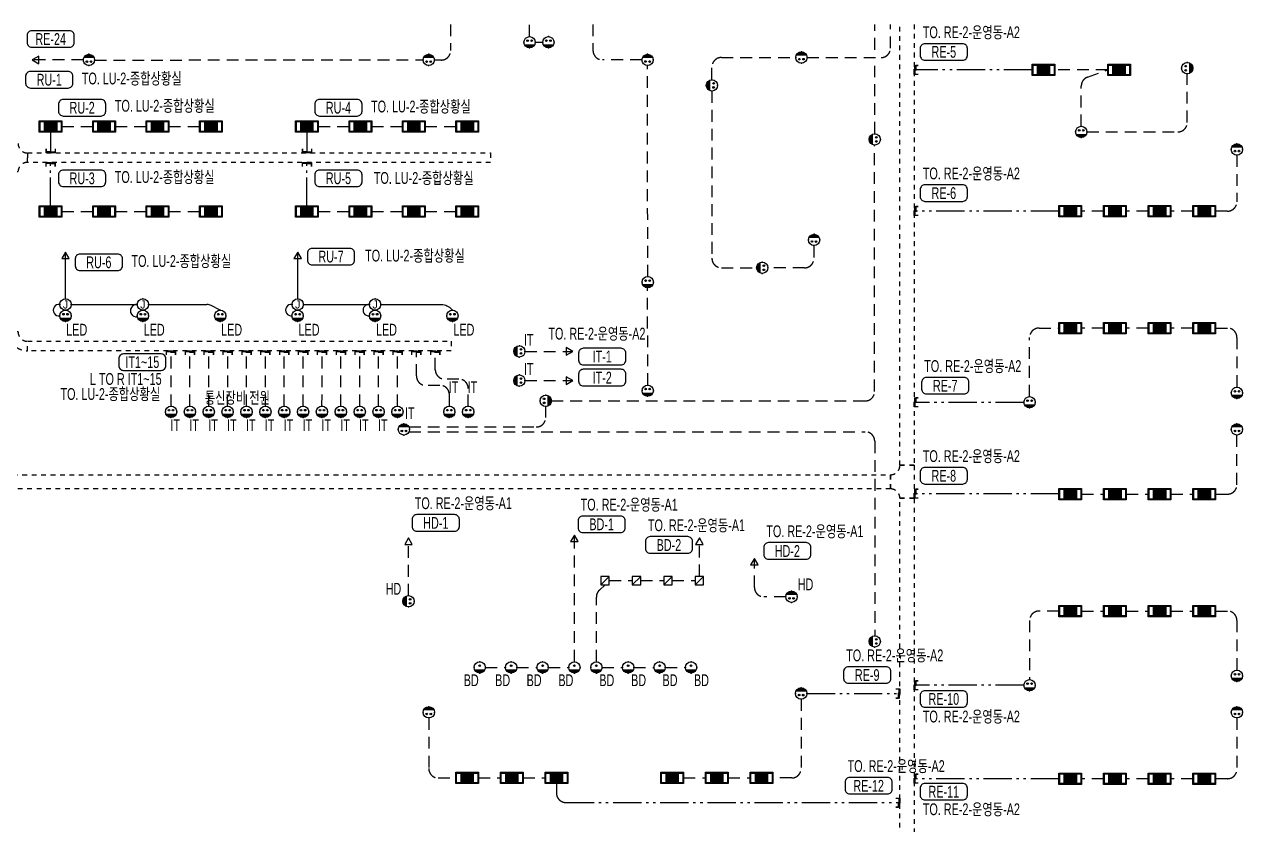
# Model space of a CAD drawing. Header units: millimetres. Extents: x 35956 to 501590, y -530175 to 1059940.
# Drawn here: x 433541 to 472280, y -122102 to -96650 of the extents above; entities that cross this region are included whole.
import ezdxf
from ezdxf.enums import TextEntityAlignment as Align

# ---------------------------------------------------------------- set-up
doc = ezdxf.new("R2010")
doc.units = ezdxf.units.MM
doc.header["$LTSCALE"] = 150
doc.set_wipeout_variables(frame=1)
for name, pattern in [('D1', [3, 1, -1, 1]), ('D2', [6.5, 2.5, -1.5, 2.5]), ('E6', [10, 6, -1, 0.5, -1, 0.5, -1])]:
    doc.linetypes.add(name, pattern=pattern)
doc.layers.get('Defpoints').update_dxf_attribs({"color": 161})
for name, color, linetype in [('------06 Receptacle', 6, 'Continuous'), ('------07 System Box', 6, 'Continuous'), ('-----20 General Symbol', 3, 'Continuous'), ('-----21 Embeded Wire in Ceiling or Wall', 4, 'Continuous'), ('-----22 Concealed Wire in Floor', 4, 'E6'), ('-----22 Embeded in Floor', 4, 'D2'), ('-----23 Concealed or Exposed Wire', 4, 'D1'), ('-----26 Electrical Cable Tray_Access Floor', 1, 'D1')]:
    doc.layers.add(name, color=color, linetype=linetype)
doc.styles.add('ELEC', font='')
doc.styles.get('ELEC').set_extended_font_data('Dotum')

# ---------------------------------------------------------------- blocks, each defined once
blk = doc.blocks.new('B02')
h = blk.add_hatch(color=256)
h.paths.add_polyline_path([(-136, 86, 0.632456), (136, 86)])
h.paths.add_polyline_path([(-75, 193, 1), (-32, 193, 1)])
h.paths.add_polyline_path([(32, 193, 1), (75, 193, 1)])
blk.add_line((-136, 86), (136, 86))
at = {"linetype": 'Continuous'}
blk.add_circle((0, 150), 150, dxfattribs=at)
for centre in [(-54, 193), (54, 193)]:
    blk.add_circle(centre, 21.4)
for p in [(-150, 150), (0, 300), (0, 0), (150, 150)]:
    blk.add_point(p)
blk = doc.blocks.new('B17')
blk.add_line((112.5, 0), (-112.5, -225))
blk.add_lwpolyline([(112.5, 0), (-112.5, 0), (-112.5, -225), (112.5, -225)], close=True)
blk = doc.blocks.new('B01')
h = blk.add_hatch(color=256)
h.paths.add_polyline_path([(21, 193, 1), (-21, 193, 1)])
h.paths.add_polyline_path([(-136, 86, 0.632456), (136, 86)])
blk.add_line((-136, 86), (136, 86))
at = {"linetype": 'Continuous'}
blk.add_circle((0, 150), 150, dxfattribs=at)
blk.add_circle((0, 193), 21.4)
for p in [(-150, 150), (0, 300), (0, 0), (150, 150)]:
    blk.add_point(p)
blk = doc.blocks.new('B11')
h = blk.add_hatch(color=256)
h.dxf.hatch_style = 1
h.paths.add_polyline_path([(150, 150), (-150, 150), (-150, -150), (150, -150)])
at = {"linetype": 'Continuous'}
for points in [[(300, -150), (-300, -150), (-300, 150), (300, 150)], [(-150, 150), (150, 150), (150, -150), (-150, -150)]]:
    blk.add_lwpolyline(points, close=True, dxfattribs=at)
at = {"color": 1, "linetype": 'Continuous'}
for points in [[(-280, 130), (-170, 130), (-170, -130), (-280, -130)], [(170, 130), (280, 130), (280, -130), (170, -130)]]:
    blk.add_lwpolyline(points, close=True, dxfattribs=at)
blk = doc.blocks.new('O07')
blk.add_lwpolyline([(-173, -100), (0, 0), (-173, 100)], close=True)
blk = doc.blocks.new('O04')
blk.add_circle((0, 0), 150)
for p in [(-150, 0), (0, 150), (150, 0), (0, -150)]:
    blk.add_point(p)
at = {"style": 'ELEC'}
blk.add_text('J', height=214, dxfattribs=at).set_placement((0, 0), align=Align.MIDDLE)
blk = doc.blocks.new('O08')
blk.add_hatch(color=256).paths.add_polyline_path([(-120, 51), (-120, 0), (120, 0), (120, 51)])
blk.add_lwpolyline([(120, 127.5), (120, 0), (-120, 0), (-120, 127.5), (-120, 51), (120, 51)])
blk = doc.blocks.new('A$C2ba48c73')
at = {"layer": '-----23 Concealed or Exposed Wire', "rotation": 180}
blk.add_blockref('O08', (0, 0), dxfattribs=at)

msp = doc.modelspace()

# ---------------------------------------------------------------- linework, layer by layer
at = {"layer": '-----21 Embeded Wire in Ceiling or Wall'}
for p, q in [((435030, -105560), (437131, -105560)), ((437491, -105560), (439347, -105560)), ((439772, -105740), (439483, -105593)), ((442413, -105560), (444514, -105560))]:
    msp.add_line(p, q, dxfattribs=at)
at = {"layer": '-----21 Embeded Wire in Ceiling or Wall', "elevation": 0}
for points in [[(434850, -105380), (434850, -103890)], [(442233, -105380), (442233, -103890)]]:
    msp.add_lwpolyline(points, dxfattribs=at)
msp.add_lwpolyline([(444874, -105560), (446852, -105560, -0.172663), (447154, -105740, -0.299992)], format="xyb", dxfattribs=at)
at = {"layer": '-----21 Embeded Wire in Ceiling or Wall'}
for centre, radius, start, end in [((434639, -105739), 182, 80.3196, 279.3267), ((437111, -105757), 198, 84.3003, 276.4402), ((439347, -105860), 300, 62.9869, 90), ((442030, -105739), 181, 82.6733, 276.973), ((444493, -105739), 181, 83.4637, 276.1825)]:
    msp.add_arc(centre, radius, start, end, dxfattribs=at)
at = {"layer": '-----22 Concealed Wire in Floor'}
for p, q in [((466440, -102590), (461833, -102590)), ((465326, -108671), (461878, -108671)), ((458422, -117931), (461332, -117931))]:
    msp.add_line(p, q, dxfattribs=at)
at = {"layer": '-----22 Concealed Wire in Floor', "elevation": 0}
for points in [[(465590, -98100), (461833, -98100)], [(434375, -100080), (434375, -100740)], [(442525, -100080), (442525, -100740)], [(434375, -102420), (434375, -101040)], [(442525, -102420), (442525, -101040)]]:
    msp.add_lwpolyline(points, dxfattribs=at)
at = {"layer": '-----22 Concealed Wire in Floor'}
msp.add_lwpolyline([(466440, -111580), (461833, -111580)], dxfattribs=at)
msp.add_lwpolyline([(450460, -120797), (450460, -121097, 0.414214), (450760, -121397), (461383, -121397)], format="xyb", dxfattribs=at)
at = {"layer": '-----22 Embeded in Floor'}
for p, q in [((449607, -97040), (449607, -96650)), ((451622, -96650), (451622, -97479)), ((453179, -97779), (451922, -97779)), ((438205, -108792), (438207, -107030)), ((438805, -108792), (438807, -107030)), ((439405, -108792), (439407, -107030)), ((440005, -108792), (440007, -107030)), ((440605, -108792), (440607, -107030)), ((441205, -108792), (441207, -107030)), ((441805, -108792), (441807, -107030)), ((442405, -108792), (442407, -107030)), ((443005, -108792), (443007, -107030)), ((443605, -108792), (443607, -107030)), ((444205, -108792), (444207, -107030)), ((444805, -108792), (444807, -107030)), ((445405, -108792), (445407, -107030)), ((446007, -107832), (446007, -107030)), ((446607, -107632), (446607, -107030)), ((447357, -107932), (446907, -107932)), ((446757, -108132), (446307, -108132)), ((447055, -108792), (447057, -108432)), ((447655, -108792), (447657, -108232)), ((452005, -114475), (451825, -114644)), ((451730, -116920), (451730, -114863))]:
    msp.add_line(p, q, dxfattribs=at)
at = {"layer": '-----22 Embeded in Floor', "elevation": 0}
for points in [[(447096, -96650), (447096, -97484, -0.414214), (446796, -97784), (446578, -97784)], [(458431, -97706), (460783, -97706, 0.414214), (461083, -97406), (461083, -96650)], [(455406, -98411), (455406, -98004, -0.414214), (455706, -97704), (458071, -97704)], [(467148, -99890), (467148, -98612, -0.31719), (467347, -98329), (467990, -98100), (466310, -98100)], [(467329, -100069), (470221, -100069, 0.414214), (470521, -99769), (470521, -98224)], [(455404, -98771), (455404, -104090, 0.414214), (455704, -104390), (456825, -104390)], [(450300, -108625), (460279, -108625, 0.414214), (460579, -108325), (460579, -100489)], [(472100, -100810), (472100, -102290, -0.414214), (471800, -102590), (471420, -102590)], [(458650, -103685), (458650, -104092, -0.414214), (458350, -104392), (457185, -104392)], [(465507, -108490), (465505, -106610, -0.414214), (465805, -106310), (466440, -106310)], [(471420, -106310), (471800, -106310, -0.414214), (472100, -106610), (472100, -108190)], [(445771, -109454), (449819, -109454, 0.414214), (450119, -109154), (450119, -108804)], [(445774, -109608), (460281, -109608, -0.414214), (460581, -109908), (460581, -116095)], [(471420, -111590), (471800, -111590, 0.414214), (472100, -111290), (472100, -109710)], [(466440, -115310), (465805, -115310, 0.414139), (465505, -115610), (465505, -115610), (465505, -117490)], [(471420, -115310), (471800, -115310, -0.414214), (472100, -115610), (472100, -117190)], [(458241, -118110), (458241, -120317, -0.414214), (457941, -120617), (457340, -120617)], [(446400, -118710), (446400, -120317, 0.414214), (446700, -120617), (447260, -120617)], [(472100, -118710), (472100, -120340, -0.414214), (471800, -120640), (471420, -120640)]]:
    msp.add_lwpolyline(points, format="xyb", dxfattribs=at)
for points in [[(460581, -97457), (460581, -96650)], [(449786, -97221), (450024, -97219)], [(435414, -97782), (433794, -97782)], [(435774, -97784), (446218, -97782)], [(453362, -104670), (453358, -97960)], [(460581, -100129), (460581, -97968)], [(434735, -99900), (435715, -99900)], [(436435, -99900), (437415, -99900)], [(438135, -99900), (439115, -99900)], [(442885, -99900), (443865, -99900)], [(444585, -99900), (445565, -99900)], [(446285, -99900), (447265, -99900)], [(434735, -102600), (435715, -102600)], [(436435, -102600), (437415, -102600)], [(438135, -102600), (439115, -102600)], [(442885, -102600), (443865, -102600)], [(444585, -102600), (445565, -102600)], [(446285, -102600), (447265, -102600)], [(467860, -102590), (467160, -102590)], [(469280, -102590), (468580, -102590)], [(470700, -102590), (470000, -102590)], [(453362, -108120), (453360, -105030)], [(467860, -106310), (467160, -106310)], [(469280, -106310), (468580, -106310)], [(470700, -106310), (470000, -106310)], [(449460, -107052), (450982, -107052)], [(449460, -107980), (450962, -107980)], [(467160, -111590), (467860, -111590)], [(468580, -111590), (469280, -111590)], [(470000, -111590), (470700, -111590)], [(445755, -114819), (445755, -112983)], [(451030, -116920), (451030, -112893)], [(455005, -114205), (455005, -112983)], [(452140, -114340), (452870, -114340)], [(453140, -114340), (453870, -114340)], [(454140, -114340), (454870, -114340)], [(467160, -115310), (467860, -115310)], [(468580, -115310), (469280, -115310)], [(470000, -115310), (470700, -115310)], [(448200, -117100), (448840, -117100)], [(449200, -117100), (449840, -117100)], [(450200, -117100), (450850, -117100)], [(451910, -117100), (452560, -117100)], [(452920, -117100), (453560, -117100)], [(453920, -117100), (454560, -117100)], [(447980, -120617), (448680, -120617)], [(449400, -120617), (450100, -120617)], [(454500, -120617), (455200, -120617)], [(455920, -120617), (456620, -120617)], [(467860, -120640), (467160, -120640)], [(469280, -120640), (468580, -120640)], [(470700, -120640), (470000, -120640)]]:
    msp.add_lwpolyline(points, dxfattribs=at)
at = {"layer": '-----22 Embeded in Floor'}
for centre, start, end in [((451922, -97479), 180, 270), ((446907, -107632), 180, 270), ((446307, -107832), 180, 270), ((447357, -108232), 0, 90), ((446757, -108432), 0, 90), ((452030, -114863), 133.1723, 180)]:
    msp.add_arc(centre, 300, start, end, dxfattribs=at)
at = {"layer": '-----26 Electrical Cable Tray_Access Floor'}
msp.add_lwpolyline([(461833, -96650), (461833, -110674), (461383, -110674), (461383, -96650)], dxfattribs=at)
for points in [[(433340, -101340), (433040, -101340), (433040, -101340), (433040, -100440), (433340, -100440, 0.414214), (433640, -100740), (433640, -101040), (433640, -101040, 0.414214)], [(433640, -106730), (433640, -106730, -0.414214), (433340, -106430), (433340, -106430), (433040, -106430, 0.414214), (433640, -107030)], [(461383, -110674), (461833, -110674), (461833, -110674), (461833, -111724), (461383, -111724, 0.414214), (461083, -111424), (461083, -110974), (461083, -110974, 0.414214)]]:
    msp.add_lwpolyline(points, format="xyb", close=True, dxfattribs=at)
for points in [[(448368, -100740), (448368, -101040), (433640, -101040), (433640, -100740)], [(433640, -107030), (433640, -106730), (447114, -106730), (447114, -107030)], [(461083, -110974), (461083, -111424), (427776, -111424), (427776, -110974)], [(461833, -136896), (461383, -136896), (461383, -111724), (461833, -111724)]]:
    msp.add_lwpolyline(points, close=True, dxfattribs=at)

# ---------------------------------------------------------------- block references
at = {"layer": '------06 Receptacle', "xscale": 1.2, "yscale": 1.2, "zscale": 1.2}
for p, rotation in [((449605, -97400), 359.6462725861371), ((450203, -97400), 359.6462725861371), ((435595, -97603), 179.646272586137), ((446399, -97603), 179.646272586137), ((453360, -97600), 179.646272586137), ((458252, -97525), 179.646272586137), ((470700, -98043), 90.35372741386286), ((455225, -98590), 269.646272586137), ((467150, -100250), 0.3537274138628781), ((460400, -100308), 269.646272586137), ((472100, -100450), 180), ((458652, -103325), 179.646272586137), ((456825, -104390), 269.646272586137), ((453360, -105030), 359.646272586137), ((434848, -106100), 359.6462725861371), ((437309, -106100), 359.6462725861371), ((439770, -106100), 359.6462725861371), ((442230, -106100), 359.6462725861371), ((444691, -106100), 359.6462725861371), ((447152, -106100), 359.6462725861371), ((449100, -107050), 269.6462725860953), ((449100, -107978), 269.6462725860953), ((450300, -108625), 89.64627258609528), ((453360, -108480), 359.646272586137), ((438203, -109152), 359.6462725861371), ((438803, -109152), 359.6462725861371), ((439403, -109152), 359.6462725861371), ((440003, -109152), 359.6462725861371), ((440603, -109152), 359.6462725861371), ((441203, -109152), 359.6462725861371), ((441803, -109152), 359.6462725861371), ((442403, -109152), 359.6462725861371), ((443003, -109152), 359.6462725861371), ((443603, -109152), 359.6462725861371), ((444203, -109152), 359.6462725861371), ((444803, -109152), 359.6462725861371), ((445403, -109152), 359.6462725861371), ((447053, -109152), 359.6462725861371), ((447653, -109152), 359.6462725861371), ((465507, -108850), 0.3537274138628527), ((445611, -109350), 179.646272586137), ((472100, -109350), 180), ((445575, -114999), 270.0000009445702), ((457935, -114675), 180.0000009445701), ((460400, -116274), 269.646272586137), ((458243, -117750), 179.6462725861371), ((465507, -117850), 0.3537274138628527), ((446402, -118350), 179.6462725861371), ((472100, -118350), 180)]:
    msp.add_blockref('B02', p, dxfattribs=dict(at, rotation=rotation))
for name, p in [('B02', (472100, -108550)), ('B17', (452005, -114205)), ('B17', (453005, -114205)), ('B17', (454005, -114205)), ('B17', (455005, -114205)), ('B01', (448020, -117280)), ('B01', (449020, -117280)), ('B01', (450020, -117280)), ('B01', (451030, -117280)), ('B01', (451730, -117280)), ('B01', (452740, -117280)), ('B01', (453740, -117280)), ('B01', (454740, -117280)), ('B02', (472100, -117550))]:
    msp.add_blockref(name, p, dxfattribs=at)
at = {"layer": '------07 System Box', "xscale": 1.2, "yscale": 1.2, "zscale": 1.2, "rotation": 180}
for p in [(465950, -98100), (468350, -98100), (434375, -99900), (436075, -99900), (437775, -99900), (439475, -99900), (442525, -99900), (444225, -99900), (445925, -99900), (447625, -99900), (434375, -102600), (436075, -102600), (437775, -102600), (439475, -102600), (442525, -102600), (444225, -102600), (445925, -102600), (447625, -102600)]:
    msp.add_blockref('B11', p, dxfattribs=at)
at = {"layer": '------07 System Box', "xscale": 1.2, "yscale": 1.2, "zscale": 1.2}
for p in [(466800, -102590), (468220, -102590), (469640, -102590), (471060, -102590), (466800, -106310), (468220, -106310), (469640, -106310), (471060, -106310), (466800, -111590), (468220, -111590), (469640, -111590), (471060, -111590), (466800, -115310), (468220, -115310), (469640, -115310), (471060, -115310), (447620, -120617), (449040, -120617), (450460, -120617), (454140, -120617), (455560, -120617), (456980, -120617), (466800, -120640), (468220, -120640), (469640, -120640), (471060, -120640)]:
    msp.add_blockref('B11', p, dxfattribs=at)
at = {"layer": '-----20 General Symbol', "xscale": 1.2, "yscale": 1.2, "zscale": 1.2}
for p in [(434850, -105560), (437311, -105560), (442233, -105560), (444694, -105560)]:
    msp.add_blockref('O04', p, dxfattribs=at)
at = {"layer": '-----21 Embeded Wire in Ceiling or Wall', "xscale": 1.2, "yscale": 1.2, "zscale": 1.2}
for p, rotation in [((433794, -97782), 179.9999999999999), ((434850, -103890), 89.99999999999997), ((442233, -103890), 89.99999999999997)]:
    msp.add_blockref('O07', p, dxfattribs=dict(at, rotation=rotation))
for p in [(450982, -107052), (450982, -107980)]:
    msp.add_blockref('O07', p, dxfattribs=at)
at = {"layer": '-----22 Concealed Wire in Floor', "xscale": 1.2}
for p, rotation in [((461833, -98100), 89.99999999999999), ((434375, -100740), 180.0000000095184), ((442525, -100740), 180.0000000095184), ((461833, -102590), 89.99999999999999), ((461833, -108671), 89.99999999999999), ((461833, -111580), 89.99999999999999), ((461833, -117671), 89.99999999999999), ((461383, -117931), 270), ((461833, -120640), 89.99999999999999), ((461383, -121407), 270)]:
    msp.add_blockref('A$C2ba48c73', p, dxfattribs=dict(at, rotation=rotation))
for p in [(434375, -101040), (442525, -101040), (438207, -107030), (438807, -107030), (439407, -107030), (440007, -107030), (440607, -107030), (441207, -107030), (441807, -107030), (442407, -107030), (443007, -107030), (443607, -107030), (444207, -107030), (444807, -107030), (445407, -107030), (446007, -107030), (446607, -107030)]:
    msp.add_blockref('A$C2ba48c73', p, dxfattribs=at)
at = {"layer": '-----22 Embeded in Floor', "xscale": 1.2, "yscale": 1.2, "zscale": 1.2, "rotation": 89.99999999999997}
for p in [(445755, -112983), (451030, -112893)]:
    msp.add_blockref('O07', p, dxfattribs=at)

# ---------------------------------------------------------------- texts
at = {"layer": '------06 Receptacle', "style": 'ELEC', "width": 0.7}
for s, p in [('LED', (435207, -106361)), ('LED', (437669, -106361)), ('LED', (440131, -106361)), ('LED', (442593, -106361)), ('LED', (445055, -106361)), ('LED', (447517, -106361)), ('IT', (449578, -106684, 0)), ('IT', (449577, -107611, 0)), ('IT', (447189, -108187)), ('IT', (447789, -108187)), ('IT', (445795, -109014)), ('IT', (438339, -109397)), ('IT', (438939, -109397)), ('IT', (439539, -109397)), ('IT', (440139, -109397)), ('IT', (440739, -109397)), ('IT', (441339, -109397)), ('IT', (441939, -109397)), ('IT', (442539, -109397)), ('IT', (443139, -109397)), ('IT', (443739, -109397)), ('IT', (444339, -109397)), ('IT', (444939, -109397)), ('HD', (458381, -114460, 0)), ('HD', (445276, -114600, 0)), ('BD', (447750, -117509)), ('BD', (448750, -117509)), ('BD', (449750, -117509)), ('BD', (450760, -117509)), ('BD', (452062, -117509)), ('BD', (453072, -117509)), ('BD', (454072, -117509)), ('BD', (455072, -117509))]:
    msp.add_text(s, height=375, dxfattribs=at).set_placement(p, align=Align.MIDDLE)
at = {"style": 'ELEC', "width": 0.7}
for s, p in [('TO. LU-2-종합상황실', (436955, -98365)), ('TO. LU-2-종합상황실', (438005, -99233, 8)), ('TO. LU-2-종합상황실', (446152, -99256)), ('TO. LU-2-종합상황실', (438002, -101499)), ('TO. LU-2-종합상황실', (446240, -101528)), ('TO. LU-2-종합상황실', (445962, -103998)), ('TO. LU-2-종합상황실', (438533, -104171)), ('TO. RE-2-운영동-A2', (451747, -106482)), ('TO. LU-2-종합상황실', (436276, -108400))]:
    msp.add_text(s, height=375, dxfattribs=at).set_placement(p, align=Align.MIDDLE)
at = {"layer": 'Defpoints', "style": 'ELEC', "width": 0.7}
msp.add_text('통신장비 전원', height=375, dxfattribs=at).set_placement((440314, -108519), align=Align.MIDDLE)

# ---------------------------------------------------------------- wipeouts: each hides what was drawn before it
at = {"color": 1, "linetype": 'Continuous'}
for points in [[(433627, -97226), (433629, -97249), (433634, -97272), (433643, -97294), (433655, -97314), (433671, -97332), (433689, -97347), (433709, -97359), (433730, -97368), (433753, -97374), (433777, -97376), (434977, -97376), (435000, -97374), (435023, -97368), (435045, -97359), (435065, -97347), (435083, -97332), (435098, -97314), (435110, -97294), (435119, -97272), (435125, -97249), (435127, -97226), (435127, -97001), (435125, -96977), (435119, -96954), (435110, -96933), (435098, -96913), (435083, -96895), (435065, -96879), (435045, -96867), (435023, -96858), (435000, -96853), (434977, -96851), (433777, -96851), (433753, -96853), (433730, -96858), (433709, -96867), (433689, -96879), (433671, -96895), (433655, -96913), (433643, -96933), (433634, -96954), (433629, -96977), (433627, -97001)], [(433581, -98524), (433583, -98548), (433589, -98571), (433598, -98592), (433610, -98612), (433625, -98630), (433643, -98646), (433663, -98658), (433685, -98667), (433708, -98672), (433731, -98674), (434931, -98674), (434955, -98672), (434978, -98667), (435000, -98658), (435020, -98646), (435038, -98630), (435053, -98612), (435065, -98592), (435074, -98571), (435080, -98548), (435081, -98524), (435081, -98299), (435080, -98276), (435074, -98253), (435065, -98231), (435053, -98211), (435038, -98193), (435020, -98178), (435000, -98166), (434978, -98157), (434955, -98151), (434931, -98149), (433731, -98149), (433708, -98151), (433685, -98157), (433663, -98166), (433643, -98178), (433625, -98193), (433610, -98211), (433598, -98231), (433589, -98253), (433583, -98276), (433581, -98299)]]:
    msp.add_wipeout(points, dxfattribs=at)

# ---------------------------------------------------------------- next in the draw order: linework, layer by layer
at = {"color": 1, "linetype": 'Continuous', "elevation": 0}
for points in [[(433627, -97226, 0.414214), (433777, -97376), (434977, -97376, 0.414214), (435127, -97226), (435127, -97001, 0.414214), (434977, -96851), (433777, -96851, 0.414214), (433627, -97001)], [(433581, -98524, 0.414214), (433731, -98674), (434931, -98674, 0.414214), (435081, -98524), (435081, -98299, 0.414214), (434931, -98149), (433731, -98149, 0.414214), (433581, -98299)]]:
    msp.add_lwpolyline(points, format="xyb", close=True, dxfattribs=at)

# ---------------------------------------------------------------- next in the draw order: texts
at = {"style": 'ELEC', "width": 0.7}
for s, p in [('RE-24', (434377, -97113)), ('RU-1', (434331, -98412))]:
    msp.add_text(s, height=375, dxfattribs=at).set_placement(p, align=Align.MIDDLE)

# ---------------------------------------------------------------- next in the draw order: wipeouts: each hides what was drawn before it
at = {"color": 1, "linetype": 'Continuous'}
for points in [[(462028, -97639), (462030, -97663), (462035, -97686), (462044, -97708), (462057, -97728), (462072, -97746), (462090, -97761), (462110, -97773), (462132, -97782), (462155, -97788), (462178, -97789), (463378, -97789), (463402, -97788), (463424, -97782), (463446, -97773), (463466, -97761), (463484, -97746), (463499, -97728), (463512, -97708), (463521, -97686), (463526, -97663), (463528, -97639), (463528, -97414), (463526, -97391), (463521, -97368), (463512, -97346), (463499, -97326), (463484, -97308), (463466, -97293), (463446, -97281), (463424, -97272), (463402, -97266), (463378, -97264), (462178, -97264), (462155, -97266), (462132, -97272), (462110, -97281), (462090, -97293), (462072, -97308), (462057, -97326), (462044, -97346), (462035, -97368), (462030, -97391), (462028, -97414)], [(442542, -104149), (442544, -104173), (442549, -104196), (442558, -104218), (442571, -104238), (442586, -104256), (442604, -104271), (442624, -104283), (442646, -104292), (442669, -104298), (442692, -104299), (443892, -104299), (443916, -104298), (443938, -104292), (443960, -104283), (443980, -104271), (443998, -104256), (444013, -104238), (444026, -104218), (444035, -104196), (444040, -104173), (444042, -104149), (444042, -103924), (444040, -103901), (444035, -103878), (444026, -103856), (444013, -103836), (443998, -103818), (443980, -103803), (443960, -103791), (443938, -103782), (443916, -103776), (443892, -103774), (442692, -103774), (442669, -103776), (442646, -103782), (442624, -103791), (442604, -103803), (442586, -103818), (442571, -103836), (442558, -103856), (442549, -103878), (442544, -103901), (442542, -103924)], [(453287, -113318), (453288, -113342), (453294, -113365), (453303, -113386), (453315, -113406), (453331, -113424), (453348, -113440), (453369, -113452), (453390, -113461), (453413, -113466), (453437, -113468), (454637, -113468), (454660, -113466), (454683, -113461), (454705, -113452), (454725, -113440), (454743, -113424), (454758, -113406), (454770, -113386), (454779, -113365), (454785, -113342), (454787, -113318), (454787, -113093), (454785, -113070), (454779, -113047), (454770, -113025), (454758, -113005), (454743, -112987), (454725, -112972), (454705, -112960), (454683, -112951), (454660, -112945), (454637, -112943), (453437, -112943), (453413, -112945), (453390, -112951), (453369, -112960), (453348, -112972), (453331, -112987), (453315, -113005), (453303, -113025), (453294, -113047), (453288, -113070), (453287, -113093)]]:
    msp.add_wipeout(points, dxfattribs=at).translate(0, 0, 0)
for points in [[(434628, -99415), (434629, -99438), (434635, -99461), (434644, -99483), (434656, -99503), (434672, -99521), (434689, -99536), (434710, -99548), (434731, -99557), (434754, -99563), (434778, -99565), (435978, -99565), (436001, -99563), (436024, -99557), (436046, -99548), (436066, -99536), (436084, -99521), (436099, -99503), (436111, -99483), (436120, -99461), (436126, -99438), (436128, -99415), (436128, -99190), (436126, -99166), (436120, -99143), (436111, -99122), (436099, -99101), (436084, -99084), (436066, -99068), (436046, -99056), (436024, -99047), (436001, -99041), (435978, -99040), (434778, -99040), (434754, -99041), (434731, -99047), (434710, -99056), (434689, -99068), (434672, -99084), (434656, -99101), (434644, -99122), (434635, -99143), (434629, -99166), (434628, -99190)], [(442778, -99415), (442779, -99438), (442785, -99461), (442794, -99483), (442806, -99503), (442822, -99521), (442839, -99536), (442860, -99548), (442881, -99557), (442904, -99563), (442928, -99565), (444128, -99565), (444151, -99563), (444174, -99557), (444196, -99548), (444216, -99536), (444234, -99521), (444249, -99503), (444261, -99483), (444270, -99461), (444276, -99438), (444278, -99415), (444278, -99190), (444276, -99166), (444270, -99143), (444261, -99122), (444249, -99101), (444234, -99084), (444216, -99068), (444196, -99056), (444174, -99047), (444151, -99041), (444128, -99040), (442928, -99040), (442904, -99041), (442881, -99047), (442860, -99056), (442839, -99068), (442822, -99084), (442806, -99101), (442794, -99122), (442785, -99143), (442779, -99166), (442778, -99190)], [(434628, -101658), (434629, -101682), (434635, -101705), (434644, -101726), (434656, -101746), (434672, -101764), (434689, -101780), (434710, -101792), (434731, -101801), (434754, -101806), (434778, -101808), (435978, -101808), (436001, -101806), (436024, -101801), (436046, -101792), (436066, -101780), (436084, -101764), (436099, -101746), (436111, -101726), (436120, -101705), (436126, -101682), (436128, -101658), (436128, -101433), (436126, -101410), (436120, -101387), (436111, -101365), (436099, -101345), (436084, -101327), (436066, -101312), (436046, -101300), (436024, -101291), (436001, -101285), (435978, -101283), (434778, -101283), (434754, -101285), (434731, -101291), (434710, -101300), (434689, -101312), (434672, -101327), (434656, -101345), (434644, -101365), (434635, -101387), (434629, -101410), (434628, -101433)], [(442778, -101658), (442779, -101682), (442785, -101705), (442794, -101726), (442806, -101746), (442822, -101764), (442839, -101780), (442860, -101792), (442881, -101801), (442904, -101806), (442928, -101808), (444128, -101808), (444151, -101806), (444174, -101801), (444196, -101792), (444216, -101780), (444234, -101764), (444249, -101746), (444261, -101726), (444270, -101705), (444276, -101682), (444278, -101658), (444278, -101433), (444276, -101410), (444270, -101387), (444261, -101365), (444249, -101345), (444234, -101327), (444216, -101312), (444196, -101300), (444174, -101291), (444151, -101285), (444128, -101283), (442928, -101283), (442904, -101285), (442881, -101291), (442860, -101300), (442839, -101312), (442822, -101327), (442806, -101345), (442794, -101365), (442785, -101387), (442779, -101410), (442778, -101433)], [(462028, -102129), (462030, -102153), (462035, -102176), (462044, -102198), (462057, -102218), (462072, -102236), (462090, -102251), (462110, -102263), (462132, -102272), (462155, -102278), (462178, -102279), (463378, -102279), (463402, -102278), (463424, -102272), (463446, -102263), (463466, -102251), (463484, -102236), (463499, -102218), (463512, -102198), (463521, -102176), (463526, -102153), (463528, -102129), (463528, -101904), (463526, -101881), (463521, -101858), (463512, -101836), (463499, -101816), (463484, -101798), (463466, -101783), (463446, -101771), (463424, -101762), (463402, -101756), (463378, -101754), (462178, -101754), (462155, -101756), (462132, -101762), (462110, -101771), (462090, -101783), (462072, -101798), (462057, -101816), (462044, -101836), (462035, -101858), (462030, -101881), (462028, -101904)], [(435159, -104329), (435161, -104353), (435166, -104376), (435175, -104398), (435188, -104418), (435203, -104436), (435221, -104451), (435241, -104463), (435263, -104472), (435285, -104478), (435309, -104479), (436509, -104479), (436532, -104478), (436555, -104472), (436577, -104463), (436597, -104451), (436615, -104436), (436630, -104418), (436643, -104398), (436652, -104376), (436657, -104353), (436659, -104329), (436659, -104104), (436657, -104081), (436652, -104058), (436643, -104036), (436630, -104016), (436615, -103998), (436597, -103983), (436577, -103971), (436555, -103962), (436532, -103956), (436509, -103954), (435309, -103954), (435285, -103956), (435263, -103962), (435241, -103971), (435221, -103983), (435203, -103998), (435188, -104016), (435175, -104036), (435166, -104058), (435161, -104081), (435159, -104104)], [(436542, -107506), (436544, -107530), (436549, -107553), (436558, -107574), (436571, -107594), (436586, -107612), (436604, -107628), (436624, -107640), (436646, -107649), (436669, -107654), (436692, -107656), (437892, -107656), (437916, -107654), (437938, -107649), (437960, -107640), (437980, -107628), (437998, -107612), (438013, -107594), (438026, -107574), (438035, -107553), (438040, -107530), (438042, -107506), (438042, -107281), (438040, -107258), (438035, -107235), (438026, -107213), (438013, -107193), (437998, -107175), (437980, -107160), (437960, -107148), (437938, -107139), (437916, -107133), (437892, -107131), (436692, -107131), (436669, -107133), (436646, -107139), (436624, -107148), (436604, -107160), (436586, -107175), (436571, -107193), (436558, -107213), (436549, -107235), (436544, -107258), (436542, -107281)], [(451165, -107328), (451166, -107351), (451172, -107374), (451181, -107396), (451193, -107416), (451209, -107434), (451226, -107449), (451247, -107462), (451268, -107471), (451291, -107476), (451315, -107478), (452515, -107478), (452538, -107476), (452561, -107471), (452583, -107462), (452603, -107449), (452621, -107434), (452636, -107416), (452648, -107396), (452657, -107374), (452663, -107351), (452665, -107328), (452665, -107103), (452663, -107079), (452657, -107057), (452648, -107035), (452636, -107015), (452621, -106997), (452603, -106982), (452583, -106969), (452561, -106960), (452538, -106955), (452515, -106953), (451315, -106953), (451291, -106955), (451268, -106960), (451247, -106969), (451226, -106982), (451209, -106997), (451193, -107015), (451181, -107035), (451172, -107057), (451166, -107079), (451165, -107103)], [(462073, -108255), (462075, -108279), (462081, -108302), (462090, -108323), (462102, -108343), (462117, -108361), (462135, -108377), (462155, -108389), (462177, -108398), (462200, -108403), (462223, -108405), (463423, -108405), (463447, -108403), (463470, -108398), (463491, -108389), (463512, -108377), (463529, -108361), (463545, -108343), (463557, -108323), (463566, -108302), (463572, -108279), (463573, -108255), (463573, -108030), (463572, -108007), (463566, -107984), (463557, -107962), (463545, -107942), (463529, -107924), (463512, -107909), (463491, -107897), (463470, -107888), (463447, -107882), (463423, -107880), (462223, -107880), (462200, -107882), (462177, -107888), (462155, -107897), (462135, -107909), (462117, -107924), (462102, -107942), (462090, -107962), (462081, -107984), (462075, -108007), (462073, -108030)], [(462028, -111119), (462030, -111143), (462035, -111166), (462044, -111188), (462057, -111208), (462072, -111226), (462090, -111241), (462110, -111253), (462132, -111262), (462155, -111268), (462178, -111269), (463378, -111269), (463402, -111268), (463424, -111262), (463446, -111253), (463466, -111241), (463484, -111226), (463499, -111208), (463512, -111188), (463521, -111166), (463526, -111143), (463528, -111119), (463528, -110894), (463526, -110871), (463521, -110848), (463512, -110826), (463499, -110806), (463484, -110788), (463466, -110773), (463446, -110761), (463424, -110752), (463402, -110746), (463378, -110744), (462178, -110744), (462155, -110746), (462132, -110752), (462110, -110761), (462090, -110773), (462072, -110788), (462057, -110806), (462044, -110826), (462035, -110848), (462030, -110871), (462028, -110894)], [(445873, -112617), (445875, -112641), (445880, -112664), (445889, -112686), (445902, -112706), (445917, -112724), (445935, -112739), (445955, -112751), (445977, -112760), (446000, -112766), (446023, -112767), (447223, -112767), (447247, -112766), (447269, -112760), (447291, -112751), (447311, -112739), (447329, -112724), (447344, -112706), (447357, -112686), (447366, -112664), (447371, -112641), (447373, -112617), (447373, -112392), (447371, -112369), (447366, -112346), (447357, -112324), (447344, -112304), (447329, -112286), (447311, -112271), (447291, -112259), (447269, -112250), (447247, -112244), (447223, -112242), (446023, -112242), (446000, -112244), (445977, -112250), (445955, -112259), (445935, -112271), (445917, -112286), (445902, -112304), (445889, -112324), (445880, -112346), (445875, -112369), (445873, -112392)], [(451148, -112663), (451150, -112686), (451155, -112709), (451164, -112731), (451177, -112751), (451192, -112769), (451210, -112784), (451230, -112796), (451252, -112805), (451275, -112811), (451298, -112813), (452498, -112813), (452522, -112811), (452544, -112805), (452566, -112796), (452586, -112784), (452604, -112769), (452619, -112751), (452632, -112731), (452641, -112709), (452646, -112686), (452648, -112663), (452648, -112438), (452646, -112414), (452641, -112391), (452632, -112369), (452619, -112349), (452604, -112331), (452586, -112316), (452566, -112304), (452544, -112295), (452522, -112289), (452498, -112288), (451298, -112288), (451275, -112289), (451252, -112295), (451230, -112304), (451210, -112316), (451192, -112331), (451177, -112349), (451164, -112369), (451155, -112391), (451150, -112414), (451148, -112438)], [(457052, -113509), (457054, -113533), (457059, -113556), (457068, -113578), (457080, -113598), (457096, -113616), (457114, -113631), (457134, -113643), (457155, -113652), (457178, -113658), (457202, -113659), (458402, -113659), (458425, -113658), (458448, -113652), (458470, -113643), (458490, -113631), (458508, -113616), (458523, -113598), (458535, -113578), (458544, -113556), (458550, -113533), (458552, -113509), (458552, -113284), (458550, -113261), (458544, -113238), (458535, -113216), (458523, -113196), (458508, -113178), (458490, -113163), (458470, -113151), (458448, -113142), (458425, -113136), (458402, -113134), (457202, -113134), (457178, -113136), (457155, -113142), (457134, -113151), (457114, -113163), (457096, -113178), (457080, -113196), (457068, -113216), (457059, -113238), (457054, -113261), (457052, -113284)], [(459592, -117456), (459594, -117480), (459600, -117503), (459609, -117525), (459621, -117545), (459636, -117562), (459654, -117578), (459674, -117590), (459696, -117599), (459719, -117605), (459742, -117606), (460942, -117606), (460966, -117605), (460989, -117599), (461010, -117590), (461030, -117578), (461048, -117562), (461064, -117545), (461076, -117525), (461085, -117503), (461090, -117480), (461092, -117456), (461092, -117231), (461090, -117208), (461085, -117185), (461076, -117163), (461064, -117143), (461048, -117125), (461030, -117110), (461010, -117098), (460989, -117089), (460966, -117083), (460942, -117081), (459742, -117081), (459719, -117083), (459696, -117089), (459674, -117098), (459654, -117110), (459636, -117125), (459621, -117143), (459609, -117163), (459600, -117185), (459594, -117208), (459592, -117231)], [(462028, -118218), (462030, -118241), (462035, -118264), (462044, -118286), (462057, -118306), (462072, -118324), (462090, -118339), (462110, -118352), (462132, -118361), (462155, -118366), (462178, -118368), (463378, -118368), (463402, -118366), (463424, -118361), (463446, -118352), (463466, -118339), (463484, -118324), (463499, -118306), (463512, -118286), (463521, -118264), (463526, -118241), (463528, -118218), (463528, -117993), (463526, -117969), (463521, -117947), (463512, -117925), (463499, -117905), (463484, -117887), (463466, -117872), (463446, -117859), (463424, -117850), (463402, -117845), (463378, -117843), (462178, -117843), (462155, -117845), (462132, -117850), (462110, -117859), (462090, -117872), (462072, -117887), (462057, -117905), (462044, -117925), (462035, -117947), (462030, -117969), (462028, -117993)], [(459637, -120977), (459639, -121001), (459644, -121024), (459653, -121046), (459666, -121066), (459681, -121084), (459699, -121099), (459719, -121111), (459741, -121120), (459764, -121126), (459787, -121127), (460987, -121127), (461011, -121126), (461033, -121120), (461055, -121111), (461075, -121099), (461093, -121084), (461108, -121066), (461121, -121046), (461130, -121024), (461135, -121001), (461137, -120977), (461137, -120752), (461135, -120729), (461130, -120706), (461121, -120684), (461108, -120664), (461093, -120646), (461075, -120631), (461055, -120619), (461033, -120610), (461011, -120604), (460987, -120602), (459787, -120602), (459764, -120604), (459741, -120610), (459719, -120619), (459699, -120631), (459681, -120646), (459666, -120664), (459653, -120684), (459644, -120706), (459639, -120729), (459637, -120752)], [(462028, -121167), (462030, -121190), (462035, -121213), (462044, -121235), (462057, -121255), (462072, -121273), (462090, -121288), (462110, -121300), (462132, -121310), (462155, -121315), (462178, -121317), (463378, -121317), (463402, -121315), (463424, -121310), (463446, -121300), (463466, -121288), (463484, -121273), (463499, -121255), (463512, -121235), (463521, -121213), (463526, -121190), (463528, -121167), (463528, -120942), (463526, -120918), (463521, -120895), (463512, -120874), (463499, -120854), (463484, -120836), (463466, -120820), (463446, -120808), (463424, -120799), (463402, -120794), (463378, -120792), (462178, -120792), (462155, -120794), (462132, -120799), (462110, -120808), (462090, -120820), (462072, -120836), (462057, -120854), (462044, -120874), (462035, -120895), (462030, -120918), (462028, -120942)]]:
    msp.add_wipeout(points, dxfattribs=at)

# ---------------------------------------------------------------- next in the draw order: linework, layer by layer
at = {"layer": '-----22 Concealed Wire in Floor'}
for p, q in [((465326, -117671), (461884, -117671)), ((466440, -120640), (461884, -120640))]:
    msp.add_line(p, q, dxfattribs=at)
at = {"layer": '-----22 Embeded in Floor', "elevation": 0}
msp.add_lwpolyline([(457755, -114855), (457055, -114855, -0.414214), (456755, -114555), (456755, -113633)], format="xyb", dxfattribs=at)
at = {"color": 1, "linetype": 'Continuous', "elevation": 0}
for points in [[(462028, -97639, 0.414214), (462178, -97789), (463378, -97789, 0.414214), (463528, -97639), (463528, -97414, 0.414214), (463378, -97264), (462178, -97264, 0.414214), (462028, -97414)], [(434628, -99415, 0.414214), (434778, -99565), (435978, -99565, 0.414214), (436128, -99415), (436128, -99190, 0.414214), (435978, -99040), (434778, -99040, 0.414214), (434628, -99190)], [(442778, -99415, 0.414214), (442928, -99565), (444128, -99565, 0.414214), (444278, -99415), (444278, -99190, 0.414214), (444128, -99040), (442928, -99040, 0.414214), (442778, -99190)], [(434628, -101658, 0.414214), (434778, -101808), (435978, -101808, 0.414214), (436128, -101658), (436128, -101433, 0.414214), (435978, -101283), (434778, -101283, 0.414214), (434628, -101433)], [(442778, -101658, 0.414214), (442928, -101808), (444128, -101808, 0.414214), (444278, -101658), (444278, -101433, 0.414214), (444128, -101283), (442928, -101283, 0.414214), (442778, -101433)], [(462028, -102129, 0.414214), (462178, -102279), (463378, -102279, 0.414214), (463528, -102129), (463528, -101904, 0.414214), (463378, -101754), (462178, -101754, 0.414214), (462028, -101904)], [(442542, -104149, 0.414214), (442692, -104299), (443892, -104299, 0.414214), (444042, -104149), (444042, -103924, 0.414214), (443892, -103774), (442692, -103774, 0.414214), (442542, -103924)], [(435159, -104329, 0.414214), (435309, -104479), (436509, -104479, 0.414214), (436659, -104329), (436659, -104104, 0.414214), (436509, -103954), (435309, -103954, 0.414214), (435159, -104104)], [(436542, -107506, 0.414214), (436692, -107656), (437892, -107656, 0.414214), (438042, -107506), (438042, -107281, 0.414214), (437892, -107131), (436692, -107131, 0.414214), (436542, -107281)], [(451165, -107328, 0.414214), (451315, -107478), (452515, -107478, 0.414214), (452665, -107328), (452665, -107103, 0.414214), (452515, -106953), (451315, -106953, 0.414214), (451165, -107103)], [(462073, -108255, 0.414214), (462223, -108405), (463423, -108405, 0.414214), (463573, -108255), (463573, -108030, 0.414214), (463423, -107880), (462223, -107880, 0.414214), (462073, -108030)], [(462028, -111119, 0.414214), (462178, -111269), (463378, -111269, 0.414214), (463528, -111119), (463528, -110894, 0.414214), (463378, -110744), (462178, -110744, 0.414214), (462028, -110894)], [(445873, -112617, 0.414214), (446023, -112767), (447223, -112767, 0.414214), (447373, -112617), (447373, -112392, 0.414214), (447223, -112242), (446023, -112242, 0.414214), (445873, -112392)], [(451148, -112663, 0.414214), (451298, -112813), (452498, -112813, 0.414214), (452648, -112663), (452648, -112438, 0.414214), (452498, -112288), (451298, -112288, 0.414214), (451148, -112438)], [(453287, -113318, 0.414214), (453437, -113468), (454637, -113468, 0.414214), (454787, -113318), (454787, -113093, 0.414214), (454637, -112943), (453437, -112943, 0.414214), (453287, -113093)], [(457052, -113509, 0.414214), (457202, -113659), (458402, -113659, 0.414214), (458552, -113509), (458552, -113284, 0.414214), (458402, -113134), (457202, -113134, 0.414214), (457052, -113284)], [(459592, -117456, 0.414214), (459742, -117606), (460942, -117606, 0.414214), (461092, -117456), (461092, -117231, 0.414214), (460942, -117081), (459742, -117081, 0.414214), (459592, -117231)], [(462028, -118218, 0.414214), (462178, -118368), (463378, -118368, 0.414214), (463528, -118218), (463528, -117993, 0.414214), (463378, -117843), (462178, -117843, 0.414214), (462028, -117993)], [(459637, -120977, 0.414214), (459787, -121127), (460987, -121127, 0.414214), (461137, -120977), (461137, -120752, 0.414214), (460987, -120602), (459787, -120602, 0.414214), (459637, -120752)], [(462028, -121167, 0.414214), (462178, -121317), (463378, -121317, 0.414214), (463528, -121167), (463528, -120942, 0.414214), (463378, -120792), (462178, -120792, 0.414214), (462028, -120942)]]:
    msp.add_lwpolyline(points, format="xyb", close=True, dxfattribs=at)

# ---------------------------------------------------------------- next in the draw order: block references
at = {"layer": '-----22 Embeded in Floor', "xscale": 1.2, "yscale": 1.2, "zscale": 1.2, "rotation": 89.99999999999997}
for p in [(455005, -112983), (456755, -113633)]:
    msp.add_blockref('O07', p, dxfattribs=at)

# ---------------------------------------------------------------- next in the draw order: texts
at = {"style": 'ELEC', "width": 0.7}
for s, p in [('TO. RE-2-운영동-A2', (463654, -96897)), ('RE-5', (462778, -97527)), ('RU-2', (435378, -99302)), ('RU-4', (443528, -99302)), ('RU-3', (435378, -101546)), ('RU-5', (443528, -101546)), ('TO. RE-2-운영동-A2', (463654, -101387)), ('RE-6', (462778, -102017)), ('RU-6', (435909, -104217)), ('RU-7', (443292, -104037)), ('IT1~15', (437292, -107394)), ('IT-1', (451915, -107215)), ('TO. RE-2-운영동-A2', (463699, -107513)), ('L TO R IT1~15', (436766, -107928)), ('RE-7', (462823, -108143)), ('TO. RE-2-운영동-A2', (463654, -110377)), ('RE-8', (462778, -111007)), ('TO. RE-2-운영동-A1', (447499, -111875)), ('TO. RE-2-운영동-A1', (452774, -111920)), ('HD-1', (446623, -112505)), ('BD-1', (451898, -112550)), ('TO. RE-2-운영동-A1', (454913, -112576)), ('TO. RE-2-운영동-A1', (458678, -112767)), ('BD-2', (454037, -113206)), ('HD-2', (457802, -113397)), ('TO. RE-2-운영동-A2', (461218, -116714)), ('RE-9', (460342, -117344)), ('RE-10', (462778, -118105)), ('TO. RE-2-운영동-A2', (463654, -118659)), ('TO. RE-2-운영동-A2', (461263, -120235)), ('RE-12', (460387, -120865)), ('RE-11', (462778, -121054)), ('TO. RE-2-운영동-A2', (463654, -121608))]:
    msp.add_text(s, height=375, dxfattribs=at).set_placement(p, align=Align.MIDDLE)

# ---------------------------------------------------------------- next in the draw order: wipeouts: each hides what was drawn before it
at = {"color": 1, "linetype": 'Continuous'}
msp.add_wipeout([(451165, -107995), (451166, -108018), (451172, -108041), (451181, -108063), (451193, -108083), (451209, -108101), (451226, -108116), (451247, -108128), (451268, -108137), (451291, -108143), (451315, -108145), (452515, -108145), (452538, -108143), (452561, -108137), (452583, -108128), (452603, -108116), (452621, -108101), (452636, -108083), (452648, -108063), (452657, -108041), (452663, -108018), (452665, -107995), (452665, -107770), (452663, -107746), (452657, -107723), (452648, -107701), (452636, -107681), (452621, -107664), (452603, -107648), (452583, -107636), (452561, -107627), (452538, -107621), (452515, -107620), (451315, -107620), (451291, -107621), (451268, -107627), (451247, -107636), (451226, -107648), (451209, -107664), (451193, -107681), (451181, -107701), (451172, -107723), (451166, -107746), (451165, -107770)], dxfattribs=at)

# ---------------------------------------------------------------- next in the draw order: linework, layer by layer
at = {"color": 1, "linetype": 'Continuous', "elevation": 0}
msp.add_lwpolyline([(451165, -107995, 0.414214), (451315, -108145), (452515, -108145, 0.414214), (452665, -107995), (452665, -107770, 0.414214), (452515, -107620), (451315, -107620, 0.414214), (451165, -107770)], format="xyb", close=True, dxfattribs=at)

# ---------------------------------------------------------------- next in the draw order: texts
at = {"style": 'ELEC', "width": 0.7}
msp.add_text('IT-2', height=375, dxfattribs=at).set_placement((451915, -107882), align=Align.MIDDLE)

doc.saveas('drawing.dxf')
